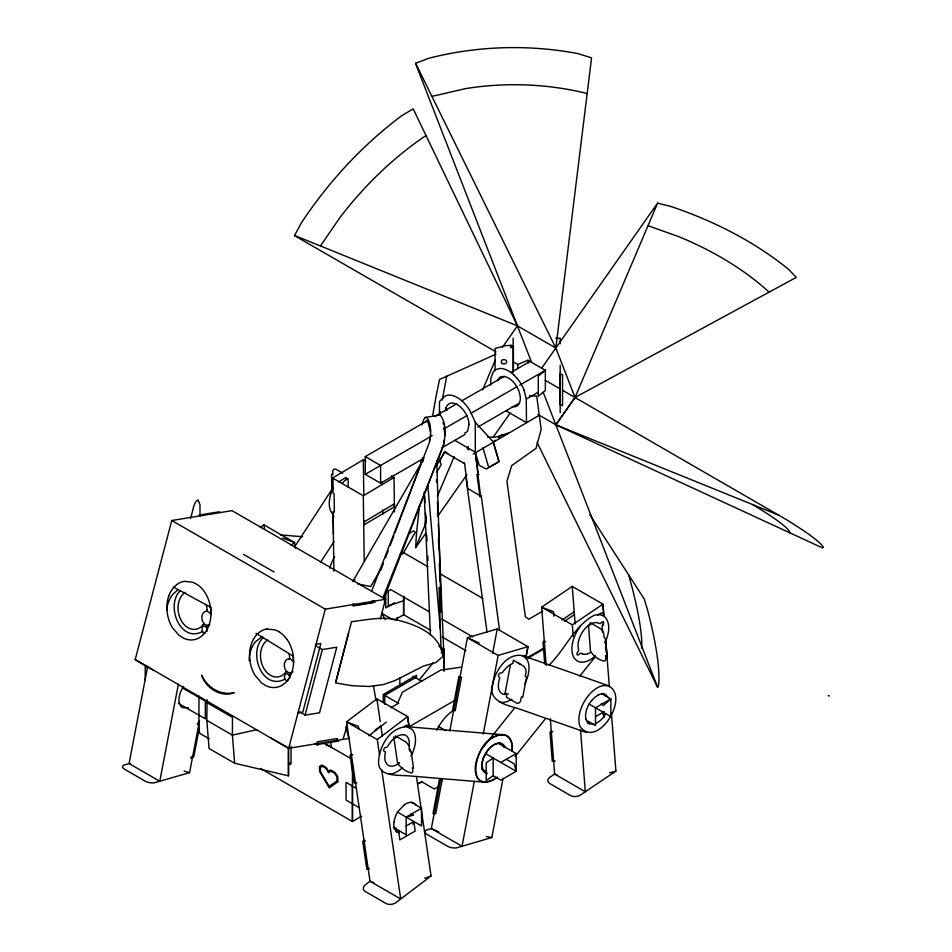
<?xml version="1.0" encoding="UTF-8"?>
<svg xmlns="http://www.w3.org/2000/svg" width="952" height="952" viewBox="0 0 952 952"><rect width="100%" height="100%" fill="white"/><g stroke="black" fill="none" stroke-linecap="round" stroke-linejoin="round"><path stroke-width="1.43" d="M288.492 775.737L288.492 747.665L288.468 775.832L234.644 763.266L209.059 748.498L206.822 720.355L207.096 699.756M352.454 803.797L352.454 784.638M352.454 804.392L352.454 821.528L260.574 768.478M403.624 597.594L403.624 614.73L394.318 620.097M411.3 802.322L421.534 808.224L406.183 817.09L406.183 834.821L393.39 827.431M421.534 808.224L421.534 825.955L397.222 811.925M481.533 495.516L480.522 495.933L475.298 452.2L475.298 422.295L470.407 411.538A25.276 14.589 60 0 0 459.28 398.745L455.484 396.567A25.276 14.589 60 0 0 444.37 396.508L439.479 401.613L439.479 414.429M517.876 368.674L517.876 364.366L527.955 360.296L545.341 370.328L545.365 390.427L538.308 396.246L538.297 376.159L545.353 370.34M430.506 434.505C430.839 428.769 430.554 422.093 426.639 417.535L425.187 417.488L423.771 419.558L421.879 424.854M444.87 435.492L444.096 426.734M641.6 648.431L641.827 642.564A306.163 50.623 64.7 0 0 629.343 577.269L628.606 574.782M469.134 424.33L467.551 430.947A16.72 9.651 60 0 1 464.683 433.1M199.991 515.651L199.98 504.715L197.992 499.812L195.493 502.156L193.863 505.857L190.745 518.185M210.832 613.981L210.868 613.552A24.419 18.029 80.7 0 0 210.261 606.031A29.619 21.86 80.7 0 0 204.121 591.311A29.381 21.682 80.7 0 0 197.005 584.373L192.804 582.255L184.474 581.315A29.655 21.896 80.7 0 0 176.917 584.445M293.299 661.592L293.323 661.164A24.419 18.029 80.7 0 0 293.097 655.904M425.806 533.203L415.655 547.662L416.31 535.905A345.386 61.594 -78.8 0 1 419.546 505.631M425.139 524.921L426.02 516.27M430.625 434.029L429.435 442.335L371.566 591.394M337.234 740.239L337.436 738.502L317.195 741.81L316.992 743.56L318.325 744.381L338.555 741.061L337.282 740.323M511.855 751.247C513.509 743.881 509.498 733.837 500.704 734.563L406.992 726.709C390.498 727.066 379.896 745.309 378.646 760.208C376.813 777.213 397.472 774.868 408.563 775.844C434.017 777.939 459.447 780.2 484.913 782.199M609.351 686.713L605.686 640.077L605.508 641.208A5.474 3.153 -60 0 1 605.139 642.362M468.003 447.987L468.277 446.393M525.944 657.451L527.943 646.658L497.242 628.927L467.42 637.709L449.772 731.065M492.577 653.572L497.242 628.927M474.31 781.402L462.041 846.268L456.948 847.756A7.259 3.07 10.7 0 1 451.557 847.637A7.223 3.058 10.7 0 1 447.607 846.268L426.817 834.273A7.223 3.058 10.7 0 1 426.782 829.906L431.339 828.549L435.231 830.299M483.271 734.004L498.122 655.44L527.943 646.658L525.861 657.439M512.961 662.687L513.425 660.224L523.017 665.745A5.414 3.784 73.6 0 1 525.932 672.814L525.302 676.17L526.551 677.062L522.719 697.376L521.41 696.816L520.78 700.125A5.426 3.796 73.6 0 1 520.101 701.874A5.474 3.82 73.6 0 1 518.733 703.064A5.426 3.796 73.6 0 1 516.008 702.778L506.428 697.233L506.845 694.722L504.976 693.639L510.486 664.508M441.918 780.009L440.478 780.235L431.339 828.549L462.041 846.268L491.863 837.498L503.084 778.141M147.691 666.424L129.079 763.552L124.034 765.039A7.223 3.034 10.8 0 0 124.403 769.133L145.18 781.14A7.259 3.058 10.8 0 0 154.51 782.77L189.579 772.631L199.515 720.759M178.393 684.155L159.781 781.271L129.079 763.552L130.091 763.254M190.912 758.351L191.221 756.745L192.661 756.519M197.707 722.889L197.397 724.508L198.837 724.282M199.373 727.649L193.78 756.804L192.542 757.161M429.495 441.323L429.935 439.074M444.417 439.919L443.43 444.977L383.799 598.713M446.774 376.23L446.083 379.634A306.163 54.609 -78.8 0 0 442.287 400.007M333.057 487.864L332.819 492.827L334.104 493.707L334.354 512.188L333.081 511.605L333.89 571.081M284.648 662.747L284.362 664.032A7.08 5.224 80.7 0 0 289.372 672.885L290.36 672.933A7.08 5.224 80.7 0 0 293.014 671.636M380.324 619.002L385.5 599.284L232.002 510.653L171.776 520.518L135.208 659.569L288.623 748.308L348.837 738.431L345.909 726.507M384.358 601.926L385.5 599.284L325.286 609.149L288.718 748.189L270.784 737.955M305.068 715.142L322.323 649.562L336.77 647.193L319.527 712.774L305.068 715.142L299.844 711.632M335.973 681.144L348.563 633.258M343.041 739.288L347.325 724.9M543.247 392.355L657.677 687.38L658.748 684.202A345.386 57.108 64.7 0 0 647.431 609.542L644.254 599.034L589.847 514.758M380.788 570.272L383.406 563.334M385.5 557.789L388.118 550.863M390.213 545.317L393.878 535.607M394.925 532.834L423.212 457.96M382.954 597.642L443.358 445.988C445.357 435.921 446.928 423.604 440.205 414.941L425.187 417.488M415.524 547.507L426.306 522.196M437.337 496.301L454.163 456.77M482.593 389.975L495.361 359.987M537.939 414.465L555.861 424.794L575.044 397.484L657.642 203.026L541.664 368.198M604.901 642.85C608.518 635.139 611.208 624.619 605.27 617.336C602.354 614.266 597.642 614.076 593.87 615.456C574.032 626.261 564.941 649.74 549.114 665.079M495.944 351.835L294.513 235.632L301.332 222.911A345.386 259.706 -60.5 0 1 401.685 115.751L413.18 108.861L517.448 325.858L531.621 362.403M423.39 457.852L420.629 462.612L421.807 462.089L352.728 581.553M439.634 460.72L444.751 451.879M381.121 568.558L370.733 586.527L357.762 583.969M436.766 472.299L441.216 464.6L439.181 459.173M421.581 461.898L423.033 459.471M436.575 465.611L444.643 452.129L464.635 463.672L467.729 488.543L480.522 495.933M209.749 624.691A7.08 5.224 80.7 0 1 207.905 625.321L206.501 627.511M290.36 672.933L288.956 675.123M294.394 547.186L332.855 487.995M320.491 562.382L333.962 541.628M425.032 422.569L426.079 421.034L428.019 422.272L430.554 432.029M320.419 245.961L339.84 217.699A306.163 230.217 -60.5 0 1 423.319 137.302L426.056 135.648M502.43 347.266L517.448 325.858L415.5 63.332L428.793 58.262A345.386 339.114 34.9 0 1 577.626 53.538L591.561 57.834L555.837 348.039L575.044 397.519L786.209 519.518A345.386 22.301 25.3 0 1 823.385 547.281L822.635 547.971L555.861 424.794L575.008 397.472L796.288 277.389L788.482 269.297A345.386 220.412 2.6 0 0 671.231 206.572M466.908 474.655L437.646 516.329L437.468 513.366M493.219 437.17L510.082 413.144M488.566 749.295L483.711 757.459A16.731 9.663 -60 0 0 482.164 765.598M203.216 624.679L204.025 623.608M285.683 672.291L286.493 671.219M484.354 745.702L514.33 708.359M419.225 680.014L432.981 662.913M441.24 652.644L443.989 649.216L438.896 646.289M515.091 756.531L545.008 719.307M579.827 675.991L595.202 656.856M179.75 591.121C165.612 606.257 180.44 643.397 202.526 631.509M789.696 532.763L789.862 532.596A306.163 19.766 25.3 0 0 767.086 513.556L752.889 504.691M263.478 637.388C247.365 651.858 262.181 691.235 284.993 679.121M473.215 454.056L539.26 415.274L536.702 396.068L529.467 395.746M404.362 804.737L398.162 811.294A16.72 9.651 -60 0 0 394.437 819.529A16.577 9.568 -60 0 0 394.033 822.326M495.266 440.205L493.207 441.859L498.931 461.613L488.697 467.515L482.973 447.761M498.372 437.73L502.501 434.421M595.381 655.916L591.942 658.641A26.132 15.089 -60 0 1 579.018 661.723A25.942 14.97 -60 0 1 572.081 651.846A26.132 15.089 -60 0 1 573.532 639.304A25.918 14.97 -60 0 1 580.315 626.285M368.959 735.801L386.322 722.128M500.74 734.599A26.168 15.113 -60 0 0 494.028 736.955C474.489 742.965 464.255 798.204 497.337 777.141M177.429 590.145L172.955 594.203A29.762 21.967 80.7 0 0 167.457 605.65L167.159 607.15A22.229 16.41 80.7 0 0 166.802 610.137M260.384 527.491L263.882 524.814L294.584 542.545L295.453 548.245M291.086 545.21L294.584 542.545L282.744 538.058M409.229 727.649L407.599 716.582L376.897 698.863L346.564 721.854L370.019 881.254L400.721 898.974L431.054 875.983L416.429 776.57M375.028 730.184L379.693 726.65M379.586 755.341L377.266 739.585L407.599 716.582L409.039 726.733L408.658 726.007A5.414 3.13 -60 0 0 404.79 726.186L404.219 726.626M395.651 737.99L395.342 735.932L404.933 741.453A5.414 2.606 52.8 0 1 409.372 747.725L409.788 750.533L411.085 751.402L413.584 768.359L412.323 767.776L412.728 770.537A5.426 2.606 52.8 0 1 409.479 772.393C403.957 770.573 400.863 767.098 397.674 763.659L398.471 763.052M493.172 775.737L486.186 780.533L486.186 762.802L493.172 758.006L493.172 775.737L500.847 780.164L516.198 771.298L516.198 753.579L498.289 743.238M603.877 616.265L602.949 604.163L572.247 586.432L541.652 607.126L546.174 665.365M561.977 620.061L574.211 611.791M564.643 621.228L574.437 614.611M573.247 636.352L572.354 624.857L602.949 604.163L603.723 614.79L603.401 613.992A5.462 3.153 -60 0 0 599.653 613.802L597.594 615.194M590.288 624.821L590.121 622.668L599.7 628.189A5.414 2.856 55.9 0 1 603.877 634.651L604.103 637.59L605.401 638.471L606.781 656.237L605.508 655.654L605.734 658.546A5.426 2.856 55.9 0 1 602.211 660.581C596.642 658.843 593.251 655.131 590.657 651.68M611.422 713.322L615.908 771.072L580.089 795.277A7.259 4.534 -4.4 0 1 570.629 795.586L549.851 783.591A7.223 4.51 -4.4 0 1 549.935 777.225L554.623 774.036L557.217 775.059M495.528 778.558C490.458 782.425 481.914 784.317 477.678 778.308A26.168 15.113 -60 0 1 475.429 772.155A25.93 14.97 -60 0 1 476.833 759.506A26.18 15.113 -60 0 1 480.986 750.343M365.877 461.232L363.319 459.745L332.617 478.035L332.724 489.019L332.617 478.035L363.319 495.754L364.211 560.966M338.638 481.831L346.147 477.38L346.183 479.618L348.099 478.487L348.218 487.234M363.319 495.754L394.021 477.476L391.462 476M363.688 522.136L394.378 503.846L394.425 506.785L363.723 525.064M424.092 458.079L380.598 483.188L365.247 474.322L365.247 456.603L428.352 420.165M434.79 416.452L456.686 403.803M461.839 400.84L504.334 376.29M510.784 372.577L530.097 361.427M365.247 474.322L432.113 435.718M443.703 429.031L466.885 415.643M470.752 413.418L517.115 386.643M519.685 385.155L545.448 370.292M442.002 447.737L465.028 434.445M477.821 427.055L518.745 403.422M526.42 398.995L537.939 392.343M408.551 533.786L413.656 530.847L415.31 532.275L403.16 553.29L401.47 554.266M352.454 581.351L355.013 579.863M399.78 554.909L403.624 552.695L427.924 566.726M385.715 592.572L390.832 589.621L429.209 611.779M394.663 602.759L385.715 607.935L385.715 591.93M198.944 696.019L198.944 732.897L199.741 732.433M384.751 704.278L384.751 695.412L415.453 677.693M542.664 611.208L528.872 619.169L525.373 616.753L506.928 481.248L511.724 465.599L536.024 448.321L541.176 429.376L539.26 415.274M288.492 763.921L289.765 763.183L289.765 764.658M390.832 707.788L397.222 704.099L402.339 692.282L440.716 670.125L461.185 667.162M526.42 658.153L544.33 647.812M528.205 657.975L543.556 649.121M408.741 726.995L456.067 699.661M361.748 816.162L352.454 821.528L352.454 765.265M421.891 781.854L418.178 783.579L421.891 781.854L434.302 789.018L438.503 786.614M500.847 762.433L516.198 753.579M406.183 825.955L413.858 821.528L415.191 831.025L399.84 839.89L398.507 830.382M595.5 716.654L603.175 712.215L603.937 717.641M262.419 636.341L255.422 641.815A29.762 21.967 80.7 0 0 249.924 653.262L249.614 654.762A22.229 16.41 80.7 0 0 249.234 660.724M508.606 432.97L497.063 436.801A25.442 14.685 0 0 1 487.698 437.182M493.481 737.3L496.932 735.646L502.799 734.754M495.921 354.227L439.526 379.479L436.587 393.771A345.386 61.594 -78.8 0 0 432.803 414.941M477.892 474.81L478.904 474.393M431.054 875.983L425.877 877.899A7.259 3.403 7.9 0 1 424.651 878.161M388.273 605.865L403.934 600.641L403.934 596.214M443.846 452.498L445.964 451.855M446.607 453.545L447.821 453.176M522.124 655.976L522.684 655.809A5.462 3.153 -60 0 1 525.563 657.749M504.976 693.639L506.19 693.294M615.908 771.072L610.815 772.536A7.259 3.058 10.8 0 1 609.589 772.715M406.183 817.09L413.596 815.102L411.109 813.674M431.922 96.402L465.088 88.714A306.163 300.606 34.9 0 1 583.826 92.665L587.146 93.665M188.472 707.788L182.522 707.622A16.72 9.651 -60 0 1 179.297 702.957A16.565 9.568 -60 0 1 179.095 697.911A16.72 9.651 -60 0 1 180.618 691.997A16.565 9.568 -60 0 1 181.939 689.2A16.72 9.651 -60 0 1 183.546 686.547M256.85 729.684L232.407 735.122L206.822 720.355M316.064 644.242L320.872 643.445L302.772 712.31L297.952 713.107M593.441 724.163L589.502 723.758M267.107 629.022L275.449 629.962L279.638 632.092M555.766 338.15L560.181 338.15L560.181 343.862M513.14 347.016L511.331 347.016L511.331 345.54L505.905 345.54L495.052 348.492L495.052 370.649M207.893 625.321L206.905 625.274A7.08 5.224 80.7 0 1 201.883 616.384L202.181 615.135A7.08 5.224 80.7 0 1 206.762 611.255M280.447 534.929L302.653 536.726M441.038 648.955L443.989 649.216L443.989 671.291M491.863 837.498L487.436 836.772A7.259 1.273 22.7 0 1 486.353 836.51M498.979 743.286L500.942 743.607L503.846 745.821A16.72 9.651 -60 0 1 504.762 747.594M206.751 611.315L208.75 611.934L211.201 614.528M289.206 658.927L291.217 659.546L293.656 662.14M608.863 685.868L603.413 685.499L600.046 686.475A26.168 15.113 -60 0 0 589.954 693.841A25.93 14.97 -60 0 0 586.908 697.554A26.18 15.113 -60 0 0 581.898 706.384A25.93 14.97 -60 0 0 578.911 719.545A26.168 15.113 -60 0 0 580.113 726.614C597.713 750.14 631.985 694.663 606.983 685.19L522.827 655.666C506.595 652.406 495.135 671.148 492.505 684.964C488.09 700.934 506.131 705.134 517.591 708.383C540.462 716.368 563.275 724.508 586.17 732.397M657.772 203.181L671.231 206.56M828.264 695.662L829.501 695.983M500.478 376.552L503.192 377.289M189.579 772.631L185.807 771.596A7.259 0.892 25 0 1 184.129 771.049M372.125 600.807L373.458 601.259M352.859 603.973L354.192 604.413M406.992 726.709L412.109 729.422A26.132 15.089 -60 0 1 415.334 742.655A25.942 14.97 -60 0 1 410.978 756.269M648.157 225.767L678.716 236.643A306.163 195.386 2.6 0 1 767.098 290.3L768.978 292.216M352.823 754.841L351.336 754.27L350.074 755.233L354.192 783.21L355.453 782.246L356.929 782.818M365.485 840.925L364.009 840.354L362.736 841.318L366.853 869.295L368.127 868.331L369.602 868.902M373.922 882.73L370.019 881.254L365.389 884.765A7.223 4.76 -8.4 0 0 365.33 891.536L386.119 903.531A7.223 4.76 -8.4 0 0 390.094 904.4A7.259 4.784 -8.4 0 0 395.544 902.877L400.721 898.974L381.692 769.668M545.77 641.648L544.294 641.077L543.021 641.934L544.722 663.913M552.779 731.802L551.291 731.219L550.018 732.088L552.291 761.386L553.564 760.517L555.052 761.1M391.379 476.416L394.021 477.476L394.497 511.938M294.501 235.453L517.448 325.858L555.837 348.039L415.631 63.308M555.861 424.794L778.807 515.199M604.234 694.103L605.972 694.877L608.328 697.899M479.225 643.028L467.42 637.709L498.122 655.44M436.385 830.81L438.67 831.846M582.576 653.822L580.577 653.143A2.237 1.297 -60 0 0 579.494 653.953L579.423 654.048A2.237 1.297 -60 0 1 577.221 654.798A2.237 1.297 -60 0 1 577.614 652.072L577.912 651.703A2.237 1.297 -60 0 0 578.59 650.311L578.221 647.622A17.386 10.032 -60 0 1 578.59 640.744M173.407 587.015L211.189 607.543M562.549 390.308L575.008 397.472M135.113 659.677L153.094 670.006M513.414 361.95L518.257 364.747M545.353 380.372L559.99 388.832M506 410.836L526.468 422.652L526.266 398.805L524.016 390.13M454.83 440.383L475.298 452.2L479.213 465.373L486.282 469.015L499.074 461.625L493.207 441.859L475.298 422.295M468.705 449.868L467.42 449.13L467.42 447.654M365.247 456.603L380.598 465.468L380.598 483.188M342.779 473.156L336.556 469.574A5.426 3.082 59.2 0 0 334.069 469.193A5.462 3.106 59.2 0 0 333.057 470.217A5.426 3.082 59.2 0 0 332.772 471.775L332.819 474.822L331.546 474.227L331.772 490.899M572.354 624.857L541.652 607.126L553.505 611.743L553.85 616.182M440.716 574.104L482.926 598.475M543.568 648.264L544.33 648.705M601.902 693.758L610.851 698.923L610.851 716.654L589.11 704.099M600.95 704.063L603.437 705.503L610.851 698.923L595.5 707.788L595.5 725.507L587.824 721.081L588.205 723.794M442.002 619.157L472.692 636.888M430.839 630.45L403.624 614.683L403.624 596.999M442.097 636.947L465.956 650.728M220.436 512.545L219.162 511.807L198.92 515.127L200.206 515.865M391.879 619.133L381.704 613.266L385.334 619.669M243.426 554.302L274.116 572.021M171.776 520.518L325.286 609.149M412.93 676.229L421.819 681.37M315.921 645.861L322.323 649.562M506.535 759.458L514.211 763.885L516.198 771.298L485.496 753.579M384.751 695.412L398.757 703.504M438.241 726.293L445.881 730.708M481.652 769.085L486.769 772.036M377.266 739.585L346.564 721.854L358.404 726.34L358.833 729.268M323.966 743.036L351.205 758.768M323.847 743.024L331.522 747.463L330.546 741.822M147.774 667.899L145.216 666.424L145.216 679.716M182.308 687.844L205.334 701.136L205.334 718.867L178.476 703.361M356.286 788.292L346.052 782.377L346.052 800.108L358.844 807.486M206.881 702.6L232.466 717.368L232.407 735.122L234.644 763.266M288.492 762.445L291.05 763.921L291.05 746.189M198.944 732.897L209.214 738.823M256.017 633.342L293.121 656.047M522.827 655.666L527.111 659.7A26.132 15.089 -60 0 1 528.241 674.528A25.942 14.97 -60 0 1 524.945 683.703M445.322 408.003L447.262 410.122M463.862 462.434L464.695 463.993M537.13 442.585L657.677 687.38M443.073 422.319L443.584 424.544M373.505 686.059L376.028 700.648M326.405 744.512L326.631 745.832M263.882 524.814L264.537 529.098M393.735 736.896L397.674 763.659M376.897 698.863L380.253 721.652M380.859 725.769L382.371 736.063M395.877 827.812L396.496 832.06M475.298 452.2L478.273 474.025L476.928 474.465L479.986 496.885L481.331 496.456L499.61 630.391M466.123 478.975L486.996 631.973M427.805 485.246L440.3 628.915L441.014 648.324M603.163 622.727L603.366 625.357M588.479 625.202L590.549 651.763M572.247 586.432L575.151 623.905M580.494 729.637L585.325 791.766L554.623 774.036L550.304 718.498M605.781 640.077L607.114 657.82M422.807 458.257L422.95 461.22M424.663 495.278L425.044 502.68M425.568 513.045L426.008 521.934M426.686 535.262L426.984 541.188M427.734 555.992L427.948 560.442M289.694 659.01L289.61 657.332A19.564 14.447 80.7 0 0 289.051 653.738M207.155 609.72L207.227 611.41M422.617 458.269L422.748 461.232M424.128 492.339L430.435 635.115M436.468 479.57L436.599 482.533M437.42 501.775L438.051 516.567M438.372 523.969L444.382 667.602M438.42 538.451L438.812 548.792M439.36 563.548L440.038 581.255M440.252 587.158L441.204 612.243L436.789 460.78M439.05 587.503L440.3 628.915M397.222 617.42L397.27 620.323M382.287 481.617L382.323 484.592M382.668 509.82L382.728 514.27M363.319 459.745L363.807 495.647M364.152 520.565L364.211 524.957M333.39 533.858L333.176 515.329L333.45 516.186A5.474 3.153 -60 0 0 333.902 516.817M560.181 365.306L560.181 412.68M513.414 371.756L513.414 346.623L510.855 345.148L510.855 347.932M513.14 338.15L513.14 372.125M490.649 385.072L490.839 378.349L493.088 372.268A25.442 14.685 60 0 1 500.252 368.519A25.204 14.554 60 0 1 503.382 368.84A25.442 14.685 60 0 1 513.783 374.826M416.476 678.026L416.476 675.325L383.216 694.532L383.216 702.647M399.852 677.586L399.852 684.928M388.273 590.454L388.273 606.46M439.753 414.525A306.163 54.609 -78.8 0 1 440.24 411.633M500.145 743.286A16.696 9.639 -60 0 1 503.905 747.249M605.401 695.924A16.577 9.568 -60 0 0 604.211 694.46A16.696 9.639 -60 0 0 602.711 693.496M604.115 711.322A16.577 9.568 -60 0 1 602.604 713.988M399.34 832.655A16.72 9.651 -60 0 1 396.139 831.084M394.961 829.513A16.72 9.651 -60 0 1 393.914 822.373M404.398 804.737A16.577 9.568 -60 0 1 415.679 804.69M413.87 822.361A16.577 9.568 -60 0 1 412.763 824.099M396.234 830.965A16.577 9.568 -60 0 1 395.08 829.43M445.631 410.764A16.565 9.568 60 0 1 457.329 404.648A16.565 9.568 60 0 1 469.027 424.271M516.972 378.17A25.442 14.685 60 0 1 524.135 390.189M513.675 374.79A25.204 14.554 60 0 1 516.805 378.075M497.527 380.705A16.6 9.591 60 0 1 517.019 387.083A16.6 9.591 60 0 1 512.176 406.623M288.242 679.502A29.619 21.86 80.7 0 1 273.986 687.558A29.381 21.682 80.7 0 1 265.584 685.535L261.526 682.905L254.957 675.23A29.655 21.896 80.7 0 1 249.805 659.938M288.266 679.407A29.393 21.694 80.7 0 0 292.918 653.75A29.619 21.86 80.7 0 0 286.754 639.018M249.543 654.393A29.679 21.908 80.7 0 1 253.613 638.947A29.393 21.694 80.7 0 1 256.326 635.127M256.385 635.043A29.679 21.908 80.7 0 1 267.167 628.939M279.483 632.092A29.393 21.694 80.7 0 1 286.6 639.03M202.609 635.186A29.393 21.694 80.7 0 0 209.809 622.56A29.393 21.694 80.7 0 0 210.273 606.043M202.586 635.305A29.619 21.86 80.7 0 1 191.316 639.97A29.381 21.682 80.7 0 1 182.951 637.828L178.881 635.186L172.324 627.523A29.655 21.896 80.7 0 1 168.195 617.646A29.393 21.694 80.7 0 1 166.909 606.686M249.924 660.105A29.381 21.682 80.7 0 1 249.662 654.559M168.825 595.94A29.393 21.694 80.7 0 1 176.893 584.54M166.897 606.579A29.655 21.896 80.7 0 1 168.849 595.75M285.671 672.279A19.564 14.447 80.7 0 1 271.82 676.015L269.083 674.421A19.564 14.447 80.7 0 1 261.038 650.454A19.802 14.613 80.7 0 1 262.097 647.039A19.564 14.447 80.7 0 1 267.702 639.911M287.944 680.656A3.522 2.606 80.7 0 1 285.54 679.907L284.85 678.871A3.522 2.606 80.7 0 1 284.981 674.849A3.522 2.606 80.7 0 1 287.897 674.064L289.122 675.361A3.522 2.606 80.7 0 1 289.587 678.538M284.624 662.687A7.08 5.224 80.7 0 1 289.218 658.867M203.204 624.667A19.564 14.447 80.7 0 1 189.365 628.403L186.616 626.809A19.564 14.447 80.7 0 1 178.571 602.854M185.235 592.299A19.564 14.447 80.7 0 0 179.619 599.451A19.802 14.613 80.7 0 0 178.571 602.854M206.132 604.365A19.564 14.447 80.7 0 1 207.131 609.744M205.001 633.151A3.522 2.606 80.7 0 1 203.073 632.295L202.395 631.259A3.522 2.606 80.7 0 1 202.514 627.237A3.522 2.606 80.7 0 1 205.43 626.452L206.655 627.749A3.522 2.606 80.7 0 1 207.203 629.605M207.12 630.926A3.522 2.606 80.7 0 1 206.929 631.545M436.789 730.124A32.297 18.647 -60 0 1 446.179 716.475A32.059 18.516 -60 0 1 453.676 710.24M480.95 750.414A25.93 14.97 -60 0 1 483.699 746.356M483.783 746.13A26.168 15.113 -60 0 1 493.541 737.157M402.268 767.859A26.132 15.089 -60 0 1 398.9 770.573A25.918 14.97 -60 0 1 388.713 774.178M399.614 762.754A17.243 9.948 -60 0 1 386.702 763.897A17.386 10.032 -60 0 1 384.965 755.174L385.334 752.056A2.237 1.297 -60 0 0 384.644 751.449L384.572 751.449A2.237 1.297 -60 0 1 383.858 749.402A2.237 1.297 -60 0 1 385.917 747.356L386.214 747.379A2.237 1.297 -60 0 0 387.309 746.915L389.297 743.94A17.386 10.032 -60 0 1 394.449 738.026M394.473 738.205A17.243 9.948 -60 0 1 403.112 734.765M487.293 773.595A16.565 9.568 -60 0 1 483.438 757.709A16.565 9.568 -60 0 1 498.919 743.441M410.181 751.628A2.237 1.297 -60 0 0 409.622 749.343L409.55 749.331A2.237 1.297 -60 0 1 408.955 749.022M403.16 734.599A17.243 9.948 -60 0 1 408.682 739.216A17.386 10.032 -60 0 1 409.158 745.606M318.527 744.071A2.713 1.571 60 0 1 317.171 745.083A2.713 1.571 60 0 1 315.183 743.262M508.32 693.865A17.243 9.948 -60 0 1 499.336 690.712A17.386 10.032 -60 0 1 498.931 681.025L499.681 677.776A2.237 1.297 -60 0 0 499.145 676.979L499.086 676.955A2.237 1.297 -60 0 1 498.705 674.623A2.237 1.297 -60 0 1 500.859 672.909L501.133 672.993A2.237 1.297 -60 0 0 502.18 672.755L504.393 670.029A17.386 10.032 -60 0 1 509.951 664.901A17.243 9.948 -60 0 1 512.854 663.449M499.776 702.124A25.918 14.97 -60 0 0 509.57 700.482A26.132 15.089 -60 0 0 511.867 699.137M585.992 719.272A16.696 9.639 -60 0 1 591.644 700.434M597.987 695.091A16.696 9.639 -60 0 1 604.306 694.032M518.269 663.199A17.243 9.948 -60 0 1 520.387 664.508M605.722 713.762A16.565 9.568 -60 0 1 602.033 718.831A16.72 9.651 -60 0 1 595.583 723.532M589.585 723.734A16.565 9.568 -60 0 1 586.063 719.248M591.692 700.553A16.565 9.568 -60 0 1 597.999 695.257M329.844 568.189A25.93 14.97 -60 0 1 330.499 565.893A26.18 15.113 -60 0 1 334.64 556.73M347.123 479.034A17.386 10.032 -60 0 0 345.195 480.427A17.243 9.948 -60 0 0 342.387 483.116M333.509 514.639A25.942 14.97 -60 0 1 330.106 509.415A26.132 15.089 -60 0 1 329.832 497.801A25.942 14.97 -60 0 1 332.783 488.971M500.764 734.635A25.93 14.97 -60 0 1 508.927 737.276M508.892 737.241A26.18 15.113 -60 0 1 511.867 743.072A25.93 14.97 -60 0 1 512.343 746.784A26.168 15.113 -60 0 1 512.164 750.854M578.673 640.684A17.243 9.948 -60 0 1 589.895 624.5A17.386 10.032 -60 0 1 598.046 622.953L600.046 623.631A2.237 1.297 -60 0 0 601.128 622.822L601.271 622.656A2.237 1.285 -60 0 1 603.401 621.977A2.237 1.285 -60 0 1 603.009 624.702L602.783 624.976A2.237 1.297 -60 0 0 602.033 626.464L602.402 629.153A17.386 10.032 -60 0 1 602.521 632.473M587.741 653.762A17.386 10.032 -60 0 1 582.505 653.905M505.084 747.487A16.577 9.568 -60 0 0 504.12 745.606A16.577 9.568 -60 0 0 488.602 749.283M485.937 772.715A16.577 9.568 -60 0 1 484.437 771.596M483.295 769.966A16.577 9.568 -60 0 1 482.259 765.527M590.704 652.298A17.243 9.948 -60 0 1 587.8 653.679M484.378 771.739A16.731 9.663 -60 0 1 483.2 770.073M527.955 360.296L527.955 363.128L527.943 360.284M338.031 673.481L335.616 682.917L352.145 685.726L369.209 686.487L383.109 684.631L394.759 680.656L423.58 666.019L435.873 662.544L442.799 656.547C440.526 632.973 413.501 623.643 393.628 619.193C379.562 616.86 365.437 619.99 351.49 621.716L338.031 673.481M439.36 779.962L433.029 813.46L435.742 813.758L442.073 780.259L439.36 779.962M458.84 676.884L452.509 710.382L455.223 710.68L461.553 677.181L458.84 676.884M353.716 604.496L353.061 605.984L373.303 602.664L373.946 601.176L375.219 601.914L354.989 605.234L353.716 604.496M336.96 780.854L329.19 786.412L320.455 771.513L320.407 767.336L322.395 766.336L325.989 768.359L328.535 772.715L331.022 771.203L334.604 773.226L336.925 776.713L336.96 780.854M337.853 781.759L329.225 787.923L319.563 771.441L319.515 766.384L322.038 765.111L326.346 767.538L328.523 771.251L330.642 769.966L334.914 772.369L337.805 776.737L337.853 781.759M233.93 692.758C220.781 697.792 205.525 687.987 201.705 675.111C207.036 687.392 220.507 695.698 233.93 692.758M562.549 374.993L559.99 373.517L559.99 404.243L562.549 405.719L562.549 374.993M502.275 363.497A2.713 2.213 0 0 0 506.642 362.093A2.713 2.213 0 0 0 502.965 359.701A2.713 2.213 0 0 0 502.275 363.497"/></g></svg>
